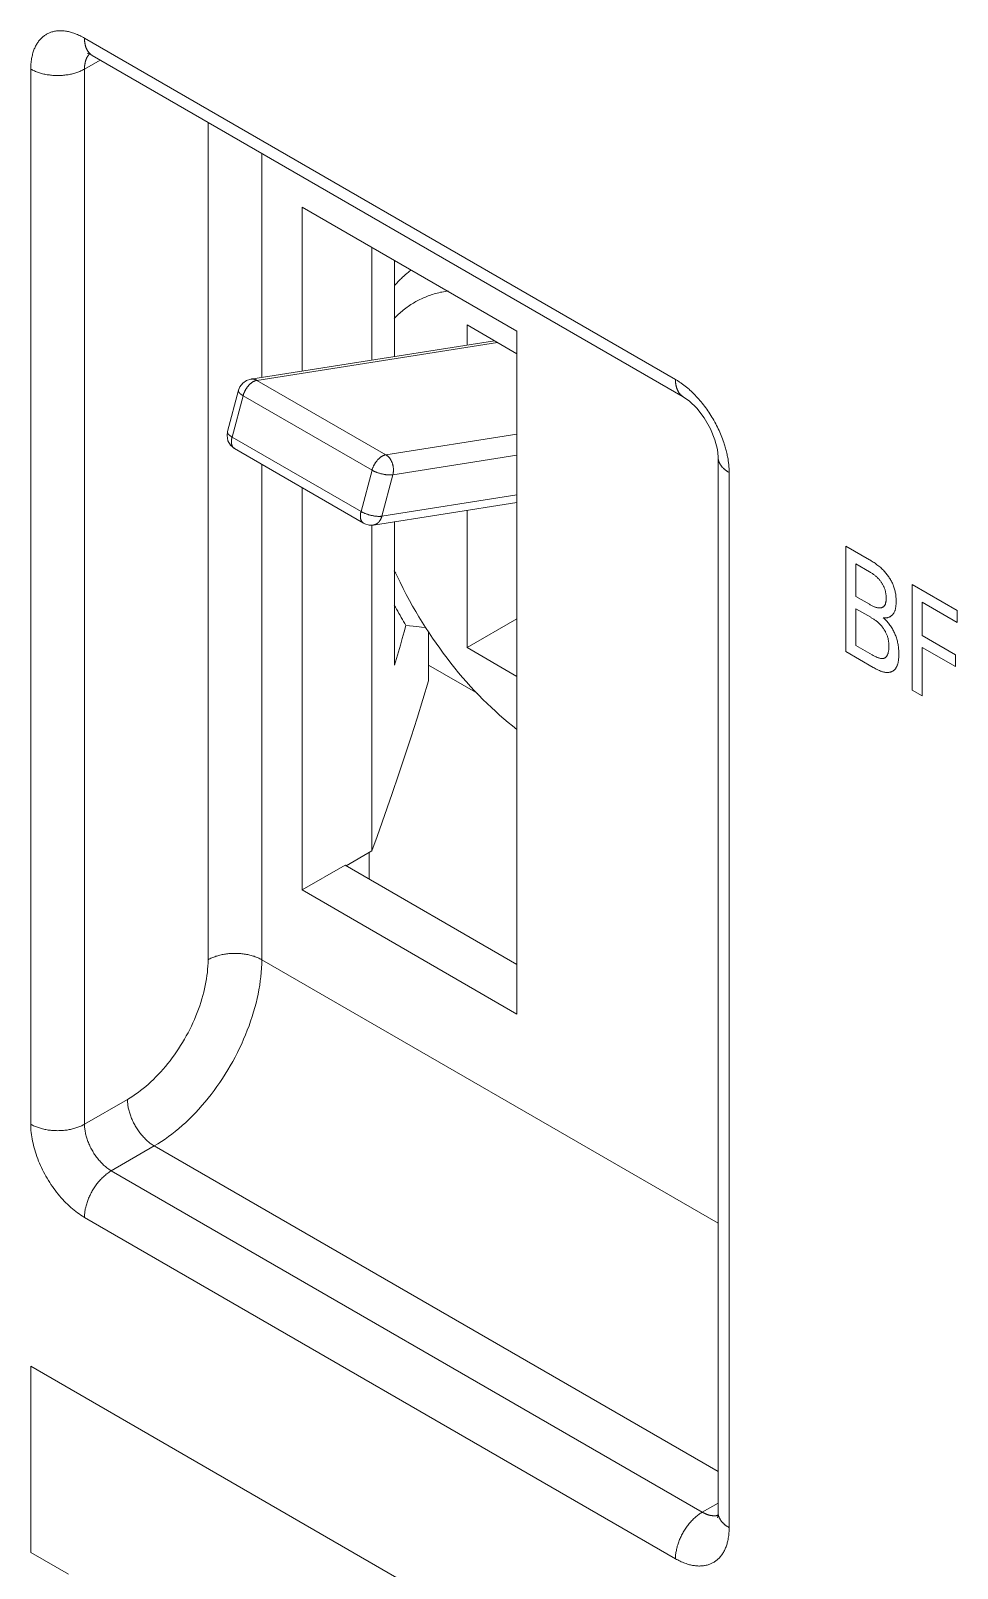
# Model space of a CAD drawing. Header units: inches. Extents: x 67578 to 72421, y -34894 to -31675.
# Drawn here: x 70283.19 to 70302.6, y -33323.58 to -33291.4 of the extents above; entities that cross this region are included whole.
import ezdxf

# ---------------------------------------------------------------- set-up
doc = ezdxf.new("R2010")
doc.units = ezdxf.units.IN
doc.header["$MEASUREMENT"] = 0

# ---------------------------------------------------------------- blocks, each defined once
blk = doc.blocks.new('ET200S')
at = {"lineweight": 0}
for p, q in [((47.827, 35.258), (55.605, 30.767)), ((47.861, 35.058), (47.879, 35.053)), ((47.864, 35.058), (47.861, 35.058)), ((47.879, 35.053), (47.93, 35.029)), ((47.93, 35.029), (55.709, 30.538)), ((47.12, 20.969), (47.12, 34.85)), ((47.827, 34.85), (48.034, 34.969)), ((49.453, 34.15), (49.453, 23.133)), ((50.16, 33.742), (50.16, 30.794)), ((50.691, 33.033), (50.691, 30.877)), ((53.519, 31.4), (50.691, 33.033)), ((51.61, 32.502), (51.61, 31.022)), ((51.909, 31.069), (51.909, 32.33)), ((52.862, 31.218), (52.862, 31.486)), ((52.862, 31.486), (53.519, 31.106)), ((53.519, 22.418), (53.519, 31.4)), ((50.017, 30.771), (53.225, 31.275)), ((50.096, 30.755), (53.264, 31.253)), ((49.96, 30.754), (49.911, 30.72)), ((50.017, 30.771), (49.96, 30.754)), ((51.793, 29.775), (50.096, 30.755)), ((49.709, 30.081), (49.854, 30.625)), ((49.77, 30.009), (49.915, 30.553)), ((49.873, 30.671), (49.854, 30.625)), ((49.911, 30.72), (49.873, 30.671)), ((51.612, 29.573), (49.915, 30.553)), ((55.789, 30.481), (55.709, 30.538)), ((55.886, 30.388), (55.789, 30.481)), ((55.982, 30.263), (55.886, 30.388)), ((56.065, 30.119), (55.982, 30.263)), ((49.703, 30.03), (49.709, 30.081)), ((49.715, 29.96), (49.703, 30.03)), ((49.75, 29.901), (49.715, 29.96)), ((51.467, 29.029), (49.77, 30.009)), ((53.519, 30.047), (51.793, 29.775)), ((56.125, 29.973), (56.065, 30.119)), ((56.157, 29.844), (56.125, 29.973)), ((49.803, 29.857), (49.75, 29.901)), ((51.5, 28.877), (49.803, 29.857)), ((53.519, 29.769), (51.886, 29.512)), ((56.166, 29.747), (56.157, 29.844)), ((56.166, 29.747), (56.166, 15.866)), ((50.16, 29.65), (50.16, 23.133)), ((51.612, 29.573), (51.467, 29.029)), ((56.312, 29.542), (56.312, 15.662)), ((50.691, 29.344), (50.691, 24.051)), ((51.886, 29.512), (51.741, 28.968)), ((51.631, 28.852), (53.519, 29.149)), ((51.741, 28.968), (53.519, 29.248)), ((52.862, 27.24), (52.862, 29.046)), ((51.517, 28.868), (51.499, 28.877)), ((51.573, 28.852), (51.517, 28.868)), ((51.631, 28.852), (51.573, 28.852)), ((51.61, 28.852), (51.61, 24.567)), ((51.909, 27.009), (51.909, 28.896)), ((57.847, 27.187), (57.847, 28.575)), ((57.847, 28.575), (58.158, 28.395)), ((57.978, 28.342), (57.978, 27.913)), ((58.158, 28.238), (57.978, 28.342)), ((51.905, 28.244), (51.926, 28.217)), ((57.978, 27.913), (58.158, 27.809)), ((58.722, 26.681), (58.722, 28.069)), ((58.722, 28.069), (59.315, 27.727)), ((57.978, 27.751), (57.978, 27.268)), ((58.175, 27.638), (57.978, 27.751)), ((58.854, 27.836), (58.854, 27.398)), ((59.315, 27.57), (58.854, 27.836)), ((59.315, 27.727), (59.315, 27.57)), ((52.862, 27.24), (53.519, 27.619)), ((52.357, 26.801), (52.357, 27.447)), ((58.854, 27.398), (59.291, 27.146)), ((52.862, 27.24), (53.519, 26.86)), ((58.207, 26.979), (57.847, 27.187)), ((57.978, 27.268), (58.196, 27.143)), ((58.854, 27.241), (58.854, 26.605)), ((59.291, 26.989), (58.854, 27.241)), ((59.291, 27.146), (59.291, 26.989)), ((52.357, 27.008), (53.006, 26.634)), ((58.854, 26.605), (58.722, 26.681)), ((51.27, 24.37), (51.61, 24.567)), ((51.575, 24.194), (51.575, 24.546)), ((50.691, 24.051), (51.256, 24.378)), ((51.256, 24.378), (53.519, 23.072)), ((50.691, 24.051), (53.519, 22.418)), ((56.166, 19.666), (50.16, 23.133)), ((48.393, 21.296), (47.827, 20.969)), ((48.746, 20.683), (48.18, 20.357)), ((56.166, 16.4), (48.746, 20.683)), ((55.959, 15.866), (48.18, 20.357)), ((55.605, 15.254), (47.827, 19.744)), ((47.12, 15.335), (47.12, 17.785)), ((47.12, 17.785), (56.312, 12.478)), ((55.959, 15.866), (56.166, 15.986)), ((56.161, 15.809), (56.157, 15.793)), ((56.166, 15.866), (56.161, 15.809)), ((47.12, 15.335), (47.615, 15.049))]:
    blk.add_line(p, q, dxfattribs=at)
for points in [[(47.12, 34.85), (47.12, 34.867), (47.12, 34.884), (47.121, 34.901), (47.122, 34.919), (47.124, 34.936), (47.126, 34.953), (47.128, 34.97), (47.131, 34.987), (47.134, 35.004), (47.138, 35.021), (47.141, 35.035), (47.144, 35.048), (47.148, 35.062), (47.152, 35.075), (47.156, 35.088), (47.161, 35.101), (47.166, 35.114), (47.172, 35.127), (47.177, 35.139), (47.184, 35.152), (47.19, 35.164), (47.196, 35.175), (47.203, 35.185), (47.209, 35.196), (47.216, 35.206), (47.224, 35.216), (47.231, 35.225), (47.239, 35.235), (47.248, 35.244), (47.256, 35.253), (47.265, 35.262), (47.274, 35.27), (47.283, 35.277), (47.291, 35.283), (47.3, 35.29), (47.309, 35.296), (47.318, 35.302), (47.327, 35.307), (47.337, 35.313), (47.346, 35.318), (47.356, 35.322), (47.366, 35.327), (47.376, 35.331), (47.386, 35.334), (47.398, 35.338), (47.41, 35.341), (47.422, 35.344), (47.434, 35.347), (47.446, 35.349), (47.458, 35.351), (47.471, 35.352), (47.483, 35.353), (47.495, 35.354), (47.508, 35.354), (47.52, 35.354), (47.534, 35.354), (47.548, 35.353), (47.561, 35.351), (47.575, 35.35), (47.589, 35.348), (47.602, 35.345), (47.616, 35.342), (47.629, 35.339), (47.643, 35.336), (47.656, 35.332), (47.669, 35.328), (47.686, 35.323), (47.702, 35.317), (47.718, 35.311), (47.734, 35.304), (47.75, 35.297), (47.766, 35.29), (47.781, 35.282), (47.797, 35.275), (47.812, 35.266), (47.827, 35.258)], [(47.827, 35.258), (47.827, 35.252), (47.827, 35.247), (47.827, 35.241), (47.827, 35.235), (47.828, 35.23), (47.828, 35.224), (47.829, 35.219), (47.829, 35.213), (47.83, 35.207), (47.83, 35.202), (47.831, 35.196), (47.832, 35.191), (47.833, 35.185), (47.834, 35.18), (47.835, 35.174), (47.837, 35.169), (47.838, 35.163), (47.839, 35.158), (47.841, 35.152), (47.842, 35.147), (47.844, 35.142), (47.846, 35.138), (47.847, 35.133), (47.849, 35.129), (47.85, 35.125), (47.852, 35.121), (47.854, 35.117), (47.856, 35.113), (47.857, 35.11), (47.859, 35.106), (47.861, 35.102), (47.863, 35.098), (47.866, 35.094), (47.868, 35.091), (47.87, 35.087), (47.873, 35.083), (47.875, 35.08), (47.878, 35.076), (47.88, 35.073), (47.883, 35.07), (47.886, 35.066), (47.889, 35.063), (47.891, 35.06), (47.894, 35.057)], [(47.836, 34.936), (47.837, 34.939), (47.838, 34.943), (47.839, 34.947), (47.84, 34.95), (47.841, 34.954), (47.842, 34.958), (47.843, 34.961), (47.844, 34.965), (47.845, 34.968), (47.846, 34.972), (47.848, 34.976), (47.849, 34.979), (47.851, 34.983), (47.852, 34.986), (47.854, 34.99), (47.855, 34.993), (47.857, 34.997), (47.858, 35), (47.86, 35.003), (47.862, 35.007), (47.864, 35.009), (47.865, 35.012), (47.867, 35.015), (47.869, 35.018), (47.87, 35.02), (47.872, 35.023), (47.874, 35.026), (47.876, 35.028), (47.878, 35.031), (47.88, 35.033), (47.882, 35.036), (47.884, 35.038), (47.886, 35.041), (47.888, 35.043), (47.89, 35.046), (47.892, 35.048)], [(47.894, 35.057), (47.896, 35.056), (47.897, 35.054), (47.898, 35.053), (47.9, 35.052), (47.901, 35.051), (47.902, 35.049), (47.904, 35.048), (47.905, 35.047), (47.907, 35.046), (47.908, 35.045), (47.909, 35.044), (47.911, 35.042), (47.912, 35.041), (47.914, 35.04), (47.915, 35.039), (47.917, 35.038), (47.918, 35.037), (47.92, 35.036), (47.921, 35.035), (47.923, 35.034), (47.924, 35.033), (47.926, 35.032), (47.927, 35.031), (47.929, 35.03), (47.931, 35.029)], [(47.12, 34.85), (47.132, 34.843), (47.144, 34.836), (47.156, 34.83), (47.169, 34.825), (47.181, 34.819), (47.194, 34.814), (47.207, 34.809), (47.22, 34.805), (47.233, 34.8), (47.246, 34.796), (47.261, 34.792), (47.276, 34.789), (47.29, 34.785), (47.305, 34.782), (47.32, 34.779), (47.335, 34.776), (47.35, 34.774), (47.365, 34.772), (47.38, 34.77), (47.395, 34.769), (47.411, 34.767), (47.426, 34.766), (47.442, 34.766), (47.458, 34.765), (47.473, 34.765), (47.489, 34.765), (47.505, 34.766), (47.52, 34.766), (47.536, 34.767), (47.552, 34.769), (47.567, 34.77), (47.582, 34.772), (47.597, 34.774), (47.612, 34.776), (47.627, 34.779), (47.642, 34.782), (47.656, 34.785), (47.671, 34.789), (47.686, 34.792), (47.7, 34.796), (47.714, 34.8), (47.727, 34.805), (47.74, 34.809), (47.753, 34.814), (47.765, 34.819), (47.778, 34.825), (47.79, 34.83), (47.803, 34.836), (47.815, 34.843), (47.827, 34.85)], [(47.827, 20.969), (47.827, 34.853), (47.827, 34.857), (47.827, 34.861), (47.827, 34.865), (47.827, 34.868), (47.827, 34.872), (47.828, 34.876), (47.828, 34.88), (47.828, 34.883), (47.828, 34.887), (47.829, 34.891), (47.829, 34.895), (47.83, 34.898), (47.83, 34.902), (47.831, 34.906), (47.831, 34.91), (47.832, 34.913), (47.832, 34.917), (47.833, 34.921), (47.834, 34.924), (47.834, 34.928), (47.835, 34.932), (47.836, 34.936)], [(52.127, 32.207), (52.117, 32.199), (52.106, 32.191), (52.096, 32.183), (52.086, 32.175), (52.076, 32.166), (52.066, 32.158), (52.056, 32.15), (52.046, 32.141), (52.036, 32.132), (52.026, 32.123), (52.017, 32.115), (52.007, 32.106), (51.998, 32.097), (51.988, 32.087), (51.979, 32.078), (51.97, 32.069), (51.96, 32.059), (51.951, 32.05), (51.942, 32.04), (51.934, 32.031), (51.925, 32.021), (51.916, 32.011), (51.908, 32.001)], [(52.615, 31.932), (52.594, 31.928), (52.573, 31.925), (52.552, 31.921), (52.532, 31.917), (52.511, 31.913), (52.49, 31.908), (52.469, 31.903), (52.449, 31.897), (52.429, 31.891), (52.408, 31.885), (52.389, 31.879), (52.371, 31.872), (52.352, 31.866), (52.333, 31.859), (52.315, 31.851), (52.297, 31.844), (52.279, 31.836), (52.261, 31.827), (52.243, 31.819), (52.225, 31.81), (52.207, 31.801), (52.19, 31.791), (52.173, 31.782), (52.156, 31.772), (52.139, 31.761), (52.122, 31.751), (52.106, 31.74), (52.089, 31.728), (52.072, 31.716), (52.055, 31.704), (52.039, 31.692), (52.023, 31.679), (52.007, 31.666), (51.992, 31.653), (51.976, 31.64), (51.961, 31.626), (51.946, 31.612), (51.932, 31.598), (51.917, 31.583), (51.903, 31.568)], [(50.096, 30.755), (50.092, 30.755), (50.088, 30.754), (50.084, 30.753), (50.08, 30.752), (50.076, 30.75), (50.072, 30.749), (50.068, 30.747), (50.065, 30.746), (50.061, 30.744), (50.057, 30.742), (50.053, 30.74), (50.049, 30.738), (50.045, 30.735), (50.041, 30.733), (50.036, 30.73), (50.032, 30.727), (50.028, 30.725), (50.024, 30.722), (50.021, 30.719), (50.017, 30.715), (50.013, 30.712), (50.009, 30.709), (50.005, 30.705), (50.001, 30.701), (49.996, 30.696), (49.992, 30.692), (49.988, 30.688), (49.984, 30.683), (49.98, 30.678), (49.976, 30.674), (49.973, 30.669), (49.969, 30.664), (49.965, 30.659), (49.962, 30.654), (49.958, 30.649), (49.955, 30.643), (49.951, 30.638), (49.948, 30.633), (49.945, 30.627), (49.942, 30.622), (49.939, 30.616), (49.936, 30.61), (49.934, 30.605), (49.931, 30.599), (49.929, 30.594), (49.926, 30.588), (49.924, 30.582), (49.922, 30.576), (49.92, 30.571), (49.918, 30.565), (49.916, 30.559), (49.915, 30.553)], [(50.017, 30.771), (50.019, 30.772), (50.021, 30.772), (50.022, 30.772), (50.024, 30.772), (50.026, 30.772), (50.028, 30.773), (50.03, 30.773), (50.032, 30.773), (50.034, 30.773), (50.036, 30.773), (50.038, 30.773), (50.04, 30.773), (50.042, 30.772), (50.044, 30.772), (50.046, 30.772), (50.048, 30.772), (50.05, 30.772), (50.052, 30.771), (50.054, 30.771), (50.056, 30.771), (50.058, 30.77), (50.06, 30.77), (50.062, 30.769), (50.064, 30.769), (50.066, 30.768), (50.068, 30.768), (50.07, 30.767), (50.072, 30.766), (50.074, 30.766), (50.076, 30.765), (50.078, 30.764), (50.08, 30.763), (50.081, 30.763), (50.083, 30.762), (50.085, 30.761), (50.087, 30.76), (50.089, 30.759), (50.091, 30.758), (50.092, 30.757), (50.094, 30.756), (50.096, 30.755)], [(55.605, 30.767), (55.605, 30.761), (55.605, 30.755), (55.606, 30.749), (55.606, 30.742), (55.606, 30.736), (55.607, 30.73), (55.607, 30.724), (55.608, 30.718), (55.609, 30.712), (55.61, 30.705), (55.61, 30.699), (55.612, 30.693), (55.613, 30.687), (55.614, 30.681), (55.615, 30.675), (55.617, 30.669), (55.619, 30.663), (55.621, 30.657), (55.622, 30.651), (55.624, 30.647), (55.626, 30.642), (55.627, 30.638), (55.629, 30.633), (55.631, 30.629), (55.633, 30.625), (55.635, 30.62), (55.637, 30.616), (55.639, 30.612), (55.642, 30.608), (55.644, 30.604), (55.646, 30.599), (55.649, 30.595), (55.652, 30.592), (55.654, 30.588), (55.657, 30.584), (55.66, 30.58), (55.663, 30.577), (55.666, 30.573), (55.669, 30.57), (55.673, 30.566), (55.676, 30.563), (55.679, 30.56), (55.683, 30.557), (55.686, 30.554), (55.69, 30.551), (55.693, 30.548), (55.697, 30.546), (55.701, 30.543), (55.705, 30.541), (55.709, 30.539)], [(55.605, 30.767), (55.614, 30.762), (55.624, 30.756), (55.633, 30.751), (55.642, 30.745), (55.651, 30.739), (55.66, 30.733), (55.669, 30.727), (55.678, 30.721), (55.686, 30.715), (55.695, 30.709), (55.704, 30.702), (55.712, 30.696), (55.721, 30.689), (55.729, 30.683), (55.738, 30.676), (55.746, 30.669), (55.754, 30.662), (55.763, 30.656), (55.774, 30.646), (55.785, 30.637), (55.796, 30.627)], [(49.915, 30.553), (49.912, 30.555), (49.909, 30.556), (49.907, 30.558), (49.904, 30.559), (49.902, 30.561), (49.899, 30.563), (49.897, 30.564), (49.894, 30.566), (49.892, 30.568), (49.889, 30.57), (49.887, 30.572), (49.884, 30.573), (49.882, 30.575), (49.88, 30.577), (49.877, 30.579), (49.876, 30.58), (49.875, 30.582), (49.874, 30.583), (49.872, 30.584), (49.871, 30.585), (49.87, 30.586), (49.869, 30.587), (49.868, 30.589), (49.867, 30.59), (49.866, 30.591), (49.865, 30.592), (49.864, 30.594), (49.863, 30.595), (49.862, 30.596), (49.861, 30.598), (49.86, 30.599), (49.859, 30.601), (49.858, 30.602), (49.858, 30.604), (49.857, 30.605), (49.856, 30.606), (49.856, 30.607), (49.856, 30.608), (49.855, 30.61), (49.855, 30.611), (49.855, 30.612), (49.855, 30.613), (49.854, 30.614), (49.854, 30.615), (49.854, 30.616), (49.854, 30.618), (49.854, 30.619), (49.854, 30.62), (49.854, 30.621), (49.854, 30.622), (49.854, 30.623), (49.854, 30.624), (49.854, 30.625)], [(55.796, 30.627), (55.813, 30.611), (55.83, 30.595), (55.847, 30.578), (55.864, 30.561), (55.88, 30.544), (55.896, 30.527), (55.912, 30.509), (55.928, 30.491), (55.944, 30.472), (55.959, 30.453), (55.974, 30.434), (55.989, 30.415), (56.004, 30.395), (56.018, 30.375), (56.032, 30.355), (56.046, 30.335), (56.059, 30.314), (56.073, 30.293), (56.086, 30.272), (56.099, 30.251), (56.111, 30.229), (56.123, 30.207), (56.135, 30.185), (56.147, 30.163), (56.158, 30.141), (56.168, 30.119), (56.179, 30.097), (56.189, 30.075), (56.199, 30.052), (56.208, 30.03), (56.217, 30.007), (56.226, 29.984), (56.234, 29.961), (56.242, 29.938)], [(49.709, 30.081), (49.709, 30.08), (49.709, 30.079), (49.709, 30.078), (49.709, 30.077), (49.709, 30.076), (49.709, 30.075), (49.709, 30.074), (49.709, 30.072), (49.709, 30.071), (49.709, 30.07), (49.709, 30.069), (49.71, 30.068), (49.71, 30.067), (49.71, 30.066), (49.711, 30.065), (49.711, 30.064), (49.711, 30.063), (49.712, 30.061), (49.712, 30.06), (49.713, 30.059), (49.714, 30.057), (49.714, 30.056), (49.715, 30.054), (49.716, 30.053), (49.717, 30.052), (49.718, 30.05), (49.719, 30.049), (49.72, 30.048), (49.721, 30.046), (49.722, 30.045), (49.723, 30.044), (49.724, 30.043), (49.726, 30.041), (49.727, 30.04), (49.728, 30.039), (49.729, 30.038), (49.73, 30.037), (49.732, 30.036), (49.733, 30.035), (49.735, 30.033), (49.738, 30.031), (49.74, 30.029), (49.743, 30.027), (49.746, 30.025), (49.748, 30.023), (49.751, 30.021), (49.753, 30.019), (49.756, 30.017), (49.759, 30.016), (49.761, 30.014), (49.764, 30.012), (49.767, 30.01), (49.77, 30.009)], [(49.77, 30.009), (49.769, 30.005), (49.768, 30.002), (49.767, 29.998), (49.766, 29.994), (49.765, 29.991), (49.765, 29.987), (49.764, 29.983), (49.764, 29.98), (49.763, 29.976), (49.763, 29.972), (49.762, 29.969), (49.762, 29.965), (49.762, 29.961), (49.761, 29.958), (49.761, 29.954), (49.761, 29.951), (49.761, 29.948), (49.761, 29.945), (49.761, 29.942), (49.761, 29.939), (49.761, 29.936), (49.762, 29.933), (49.762, 29.93), (49.762, 29.927), (49.763, 29.924), (49.763, 29.921), (49.764, 29.918), (49.764, 29.915), (49.765, 29.912), (49.766, 29.909), (49.767, 29.906), (49.767, 29.904), (49.768, 29.902), (49.769, 29.899), (49.77, 29.897), (49.77, 29.895), (49.771, 29.893), (49.772, 29.891), (49.773, 29.889), (49.774, 29.887), (49.776, 29.884), (49.777, 29.882), (49.778, 29.88), (49.779, 29.878), (49.781, 29.877), (49.782, 29.875), (49.783, 29.873), (49.785, 29.871)], [(56.242, 29.938), (56.247, 29.922), (56.252, 29.907), (56.257, 29.892), (56.261, 29.876), (56.266, 29.861), (56.27, 29.845), (56.274, 29.83), (56.278, 29.814), (56.282, 29.798), (56.285, 29.782), (56.288, 29.767), (56.292, 29.751), (56.294, 29.735), (56.297, 29.721), (56.299, 29.708), (56.301, 29.694), (56.303, 29.68), (56.305, 29.666), (56.306, 29.653), (56.308, 29.639), (56.309, 29.625), (56.31, 29.611), (56.311, 29.598), (56.311, 29.584), (56.312, 29.57), (56.312, 29.556), (56.312, 29.542)], [(49.785, 29.871), (49.785, 29.871), (49.786, 29.87), (49.786, 29.87), (49.787, 29.869), (49.787, 29.868), (49.788, 29.868), (49.789, 29.867), (49.789, 29.867), (49.79, 29.866), (49.79, 29.866), (49.791, 29.865), (49.792, 29.865), (49.792, 29.864), (49.793, 29.864), (49.793, 29.863), (49.794, 29.862), (49.795, 29.862), (49.795, 29.862), (49.796, 29.861), (49.797, 29.861), (49.797, 29.86), (49.798, 29.86), (49.799, 29.859), (49.799, 29.859), (49.8, 29.858), (49.801, 29.858), (49.801, 29.857), (49.802, 29.857), (49.803, 29.857)], [(51.612, 29.573), (51.613, 29.579), (51.615, 29.585), (51.617, 29.591), (51.619, 29.597), (51.621, 29.602), (51.623, 29.608), (51.626, 29.614), (51.628, 29.619), (51.631, 29.625), (51.633, 29.63), (51.636, 29.636), (51.639, 29.641), (51.642, 29.647), (51.645, 29.652), (51.648, 29.658), (51.652, 29.663), (51.655, 29.668), (51.658, 29.674), (51.662, 29.679), (51.666, 29.684), (51.669, 29.689), (51.673, 29.693), (51.677, 29.698), (51.681, 29.703), (51.685, 29.707), (51.689, 29.712), (51.693, 29.716), (51.697, 29.72), (51.701, 29.724), (51.706, 29.729), (51.709, 29.732), (51.713, 29.735), (51.717, 29.738), (51.721, 29.741), (51.725, 29.744), (51.729, 29.747), (51.733, 29.75), (51.737, 29.753), (51.741, 29.755), (51.745, 29.758), (51.75, 29.76), (51.753, 29.762), (51.757, 29.764), (51.76, 29.765), (51.764, 29.767), (51.767, 29.768), (51.771, 29.77), (51.774, 29.771), (51.778, 29.772), (51.782, 29.773), (51.786, 29.774), (51.789, 29.775), (51.793, 29.775)], [(51.793, 29.775), (51.797, 29.773), (51.801, 29.771), (51.804, 29.768), (51.808, 29.766), (51.811, 29.763), (51.815, 29.76), (51.818, 29.758), (51.821, 29.755), (51.825, 29.752), (51.828, 29.748), (51.831, 29.745), (51.834, 29.742), (51.837, 29.738), (51.841, 29.734), (51.844, 29.73), (51.847, 29.726), (51.85, 29.721), (51.853, 29.717), (51.856, 29.712), (51.859, 29.708), (51.861, 29.703), (51.864, 29.699), (51.866, 29.694), (51.869, 29.689), (51.871, 29.684), (51.874, 29.678), (51.876, 29.673), (51.878, 29.668), (51.88, 29.662), (51.881, 29.657), (51.883, 29.652), (51.885, 29.646), (51.886, 29.641), (51.887, 29.635), (51.889, 29.63), (51.89, 29.624), (51.891, 29.618), (51.892, 29.613), (51.892, 29.607), (51.893, 29.601), (51.893, 29.596), (51.894, 29.59), (51.894, 29.584), (51.894, 29.579), (51.894, 29.573), (51.894, 29.567), (51.894, 29.562), (51.893, 29.556), (51.893, 29.551), (51.892, 29.545), (51.892, 29.54), (51.891, 29.534), (51.89, 29.529), (51.889, 29.523), (51.887, 29.518), (51.886, 29.512)], [(56.312, 29.542), (56.307, 29.546), (56.302, 29.549), (56.296, 29.552), (56.291, 29.555), (56.286, 29.559), (56.281, 29.562), (56.276, 29.566), (56.271, 29.57), (56.266, 29.573), (56.261, 29.577), (56.256, 29.581), (56.251, 29.585), (56.247, 29.589), (56.242, 29.593), (56.238, 29.597), (56.233, 29.602), (56.229, 29.606), (56.224, 29.611), (56.22, 29.615), (56.217, 29.619), (56.214, 29.623), (56.211, 29.626), (56.208, 29.63), (56.205, 29.634), (56.203, 29.638), (56.2, 29.642), (56.197, 29.646), (56.195, 29.65), (56.192, 29.654), (56.19, 29.658), (56.188, 29.662), (56.185, 29.666), (56.183, 29.67), (56.181, 29.675), (56.18, 29.679), (56.178, 29.683), (56.176, 29.688), (56.175, 29.692), (56.173, 29.697), (56.172, 29.701), (56.171, 29.706), (56.17, 29.71), (56.169, 29.715), (56.168, 29.719), (56.168, 29.724), (56.167, 29.728), (56.167, 29.733), (56.166, 29.737), (56.166, 29.742), (56.166, 29.747)], [(51.886, 29.512), (51.881, 29.512), (51.875, 29.511), (51.87, 29.511), (51.865, 29.51), (51.859, 29.51), (51.854, 29.51), (51.849, 29.51), (51.843, 29.51), (51.838, 29.51), (51.831, 29.51), (51.823, 29.511), (51.816, 29.511), (51.809, 29.512), (51.802, 29.513), (51.795, 29.514), (51.788, 29.515), (51.78, 29.516), (51.772, 29.517), (51.763, 29.519), (51.754, 29.521), (51.745, 29.523), (51.737, 29.525), (51.728, 29.527), (51.719, 29.53), (51.711, 29.532), (51.702, 29.535), (51.694, 29.537), (51.686, 29.54), (51.677, 29.543), (51.669, 29.546), (51.661, 29.549), (51.655, 29.552), (51.648, 29.555), (51.642, 29.558), (51.636, 29.56), (51.63, 29.563), (51.624, 29.567), (51.618, 29.57), (51.612, 29.573)], [(51.499, 28.877), (51.498, 28.878), (51.496, 28.879), (51.494, 28.88), (51.492, 28.882), (51.491, 28.883), (51.489, 28.884), (51.487, 28.886), (51.486, 28.887), (51.484, 28.889), (51.483, 28.89), (51.481, 28.892), (51.48, 28.894), (51.478, 28.896), (51.477, 28.898), (51.476, 28.9), (51.474, 28.902), (51.473, 28.904), (51.472, 28.906), (51.471, 28.908), (51.47, 28.91), (51.469, 28.913), (51.468, 28.915), (51.467, 28.917), (51.466, 28.919), (51.465, 28.921), (51.464, 28.924), (51.464, 28.926), (51.463, 28.929), (51.462, 28.932), (51.461, 28.935), (51.461, 28.939), (51.46, 28.942), (51.46, 28.945), (51.459, 28.948), (51.459, 28.951), (51.459, 28.955), (51.458, 28.958), (51.458, 28.961), (51.458, 28.964), (51.458, 28.967), (51.458, 28.971), (51.458, 28.974), (51.458, 28.978), (51.459, 28.982), (51.459, 28.986), (51.459, 28.99), (51.46, 28.994), (51.46, 28.998), (51.461, 29.002), (51.462, 29.006), (51.462, 29.01), (51.463, 29.014), (51.464, 29.017), (51.465, 29.021), (51.466, 29.025), (51.467, 29.029)], [(51.467, 29.029), (51.473, 29.026), (51.479, 29.022), (51.485, 29.019), (51.492, 29.016), (51.498, 29.013), (51.504, 29.01), (51.511, 29.007), (51.517, 29.005), (51.525, 29.002), (51.534, 28.998), (51.542, 28.995), (51.55, 28.993), (51.559, 28.99), (51.567, 28.987), (51.576, 28.985), (51.584, 28.983), (51.593, 28.98), (51.602, 28.978), (51.611, 28.976), (51.619, 28.975), (51.628, 28.973), (51.637, 28.971), (51.644, 28.97), (51.651, 28.969), (51.658, 28.968), (51.665, 28.968), (51.672, 28.967), (51.68, 28.967), (51.687, 28.966), (51.694, 28.966), (51.7, 28.966), (51.706, 28.966), (51.712, 28.966), (51.718, 28.966), (51.723, 28.966), (51.729, 28.967), (51.735, 28.967), (51.741, 28.968)], [(51.741, 28.968), (51.74, 28.965), (51.739, 28.961), (51.738, 28.957), (51.737, 28.954), (51.735, 28.95), (51.734, 28.947), (51.733, 28.943), (51.731, 28.94), (51.73, 28.936), (51.728, 28.933), (51.726, 28.929), (51.725, 28.926), (51.723, 28.923), (51.721, 28.92), (51.719, 28.916), (51.717, 28.914), (51.716, 28.911), (51.714, 28.908), (51.712, 28.905), (51.71, 28.903), (51.708, 28.9), (51.706, 28.898), (51.704, 28.895), (51.702, 28.893), (51.7, 28.89), (51.698, 28.888), (51.695, 28.886), (51.693, 28.884), (51.691, 28.881), (51.688, 28.879), (51.686, 28.877), (51.683, 28.876), (51.681, 28.874), (51.679, 28.872), (51.677, 28.871), (51.674, 28.869), (51.672, 28.868), (51.669, 28.866), (51.667, 28.865), (51.664, 28.863), (51.662, 28.862), (51.659, 28.861), (51.657, 28.86), (51.654, 28.859), (51.652, 28.858), (51.649, 28.857), (51.646, 28.856), (51.644, 28.855), (51.641, 28.855), (51.638, 28.854), (51.636, 28.853), (51.633, 28.853), (51.631, 28.852)], [(58.341, 27.633), (58.348, 27.632), (58.355, 27.631), (58.362, 27.631), (58.369, 27.63), (58.376, 27.63), (58.382, 27.631), (58.389, 27.632), (58.395, 27.633), (58.401, 27.634), (58.407, 27.636), (58.413, 27.638), (58.419, 27.64), (58.424, 27.643), (58.43, 27.645), (58.435, 27.649), (58.441, 27.652), (58.446, 27.657), (58.451, 27.661), (58.456, 27.666), (58.461, 27.671), (58.466, 27.676), (58.47, 27.682), (58.474, 27.688), (58.478, 27.694), (58.482, 27.7), (58.485, 27.707), (58.489, 27.714), (58.492, 27.721), (58.495, 27.729), (58.497, 27.737), (58.5, 27.746), (58.502, 27.754), (58.503, 27.763), (58.505, 27.772), (58.506, 27.782), (58.508, 27.795), (58.509, 27.809), (58.51, 27.823), (58.51, 27.837), (58.511, 27.851), (58.51, 27.864), (58.51, 27.876), (58.509, 27.889), (58.508, 27.902), (58.507, 27.915), (58.506, 27.928), (58.504, 27.942), (58.502, 27.955), (58.499, 27.968), (58.497, 27.982), (58.493, 27.995), (58.49, 28.009), (58.486, 28.022), (58.481, 28.036), (58.477, 28.049), (58.471, 28.063), (58.466, 28.075), (58.461, 28.087), (58.455, 28.1), (58.448, 28.112), (58.442, 28.124), (58.435, 28.135), (58.428, 28.147), (58.42, 28.159), (58.413, 28.17), (58.405, 28.181), (58.397, 28.192), (58.388, 28.203), (58.38, 28.214), (58.371, 28.224), (58.363, 28.234), (58.354, 28.244), (58.342, 28.257), (58.331, 28.268), (58.319, 28.28), (58.307, 28.291), (58.295, 28.301), (58.282, 28.311), (58.27, 28.321), (58.258, 28.33), (58.245, 28.339), (58.233, 28.348), (58.221, 28.357), (58.208, 28.365), (58.196, 28.373), (58.183, 28.38), (58.171, 28.388), (58.158, 28.395)], [(51.904, 28.26), (51.942, 28.179), (51.981, 28.098), (52.021, 28.018), (52.063, 27.938), (52.105, 27.859), (52.146, 27.786), (52.187, 27.714), (52.229, 27.643), (52.272, 27.572), (52.317, 27.502), (52.362, 27.433), (52.408, 27.364), (52.454, 27.297), (52.502, 27.23), (52.55, 27.164), (52.599, 27.099), (52.649, 27.034), (52.701, 26.97), (52.752, 26.907), (52.804, 26.847), (52.855, 26.787), (52.908, 26.729), (52.962, 26.671), (53.016, 26.614), (53.072, 26.558), (53.128, 26.502), (53.182, 26.451), (53.236, 26.401), (53.291, 26.352), (53.347, 26.303), (53.403, 26.256), (53.461, 26.209), (53.519, 26.163)], [(58.158, 28.238), (58.166, 28.233), (58.174, 28.228), (58.182, 28.224), (58.189, 28.219), (58.197, 28.213), (58.205, 28.208), (58.213, 28.203), (58.221, 28.197), (58.228, 28.191), (58.236, 28.185), (58.244, 28.178), (58.251, 28.172), (58.259, 28.165), (58.266, 28.158), (58.274, 28.15), (58.281, 28.142), (58.286, 28.136), (58.292, 28.129), (58.297, 28.123), (58.303, 28.116), (58.308, 28.109), (58.313, 28.102), (58.318, 28.095), (58.323, 28.087), (58.327, 28.08), (58.332, 28.072), (58.336, 28.065), (58.34, 28.057), (58.344, 28.049), (58.348, 28.042), (58.351, 28.034), (58.354, 28.026), (58.358, 28.017), (58.361, 28.008), (58.364, 28), (58.366, 27.991), (58.369, 27.982), (58.371, 27.973), (58.372, 27.965), (58.374, 27.956), (58.375, 27.948), (58.376, 27.939), (58.377, 27.93), (58.378, 27.922), (58.378, 27.914), (58.379, 27.905), (58.379, 27.897), (58.379, 27.889), (58.379, 27.881), (58.379, 27.874), (58.378, 27.866), (58.378, 27.859), (58.377, 27.852), (58.376, 27.845), (58.375, 27.838), (58.373, 27.831), (58.372, 27.826), (58.371, 27.821), (58.369, 27.816), (58.368, 27.812), (58.366, 27.807), (58.364, 27.803), (58.362, 27.799), (58.36, 27.795), (58.357, 27.791), (58.354, 27.788), (58.352, 27.784), (58.349, 27.782), (58.346, 27.779), (58.342, 27.776), (58.339, 27.774), (58.336, 27.772), (58.332, 27.77), (58.328, 27.768), (58.324, 27.766), (58.32, 27.765), (58.316, 27.764), (58.312, 27.763), (58.308, 27.762), (58.304, 27.761), (58.299, 27.761), (58.295, 27.761), (58.29, 27.761), (58.285, 27.761), (58.281, 27.761), (58.275, 27.762), (58.269, 27.762), (58.263, 27.763), (58.257, 27.765), (58.251, 27.766), (58.245, 27.768), (58.239, 27.77), (58.233, 27.772), (58.227, 27.775), (58.221, 27.777), (58.212, 27.781), (58.203, 27.785), (58.194, 27.789), (58.185, 27.794), (58.176, 27.799), (58.167, 27.804), (58.158, 27.809)], [(51.905, 27.797), (51.92, 27.77), (51.935, 27.744), (51.95, 27.717), (51.965, 27.69), (51.98, 27.664), (51.996, 27.637), (52.011, 27.611), (52.027, 27.584), (52.042, 27.558), (52.058, 27.532)], [(51.909, 27.009), (51.935, 27.097), (51.96, 27.184), (51.985, 27.272), (52.01, 27.358), (52.034, 27.445), (52.058, 27.532)], [(52.322, 27.505), (52.262, 27.51), (52.202, 27.517), (52.154, 27.522), (52.106, 27.527), (52.058, 27.532)], [(58.175, 27.638), (58.183, 27.633), (58.191, 27.628), (58.2, 27.623), (58.209, 27.617), (58.217, 27.612), (58.226, 27.606), (58.234, 27.6), (58.242, 27.594), (58.251, 27.587), (58.259, 27.581), (58.268, 27.574), (58.276, 27.566), (58.284, 27.559), (58.292, 27.551), (58.3, 27.543), (58.308, 27.534), (58.314, 27.528), (58.32, 27.521), (58.326, 27.513), (58.331, 27.506), (58.337, 27.498), (58.343, 27.491), (58.348, 27.483), (58.353, 27.475), (58.358, 27.467), (58.363, 27.459), (58.368, 27.451), (58.372, 27.442), (58.376, 27.434), (58.38, 27.426), (58.384, 27.417), (58.388, 27.409), (58.391, 27.399), (58.395, 27.39), (58.398, 27.38), (58.4, 27.371), (58.403, 27.361), (58.405, 27.352), (58.407, 27.342), (58.409, 27.333), (58.41, 27.324), (58.411, 27.314), (58.412, 27.305), (58.413, 27.296), (58.414, 27.287), (58.414, 27.278), (58.414, 27.269), (58.414, 27.26), (58.414, 27.251), (58.414, 27.241), (58.414, 27.232), (58.413, 27.223), (58.413, 27.214), (58.412, 27.205), (58.41, 27.197), (58.409, 27.188), (58.407, 27.18), (58.406, 27.174), (58.404, 27.168), (58.403, 27.162), (58.401, 27.156), (58.399, 27.151), (58.397, 27.145), (58.394, 27.14), (58.392, 27.135), (58.389, 27.131), (58.386, 27.126), (58.383, 27.123), (58.381, 27.119), (58.378, 27.116), (58.375, 27.113), (58.372, 27.11), (58.368, 27.108), (58.365, 27.106), (58.362, 27.104), (58.358, 27.102), (58.354, 27.1), (58.35, 27.099), (58.346, 27.097), (58.341, 27.096), (58.336, 27.096), (58.331, 27.095), (58.326, 27.095), (58.321, 27.096), (58.316, 27.096), (58.31, 27.097), (58.303, 27.098), (58.296, 27.099), (58.289, 27.101), (58.281, 27.103), (58.274, 27.106), (58.266, 27.108), (58.259, 27.111), (58.248, 27.116), (58.238, 27.12), (58.227, 27.126), (58.217, 27.131), (58.206, 27.137), (58.196, 27.143)], [(58.207, 26.979), (58.221, 26.971), (58.235, 26.963), (58.249, 26.956), (58.262, 26.949), (58.276, 26.943), (58.29, 26.937), (58.304, 26.931), (58.312, 26.928), (58.321, 26.925), (58.33, 26.922), (58.338, 26.92), (58.347, 26.918), (58.355, 26.916), (58.363, 26.914), (58.371, 26.913), (58.38, 26.912), (58.388, 26.912), (58.395, 26.912), (58.402, 26.912), (58.409, 26.913), (58.416, 26.913), (58.423, 26.914), (58.429, 26.916), (58.436, 26.918), (58.442, 26.92), (58.448, 26.922), (58.454, 26.925), (58.46, 26.928), (58.466, 26.931), (58.471, 26.934), (58.477, 26.938), (58.482, 26.942), (58.487, 26.946), (58.491, 26.951), (58.496, 26.956), (58.5, 26.961), (58.504, 26.966), (58.508, 26.972), (58.512, 26.978), (58.516, 26.985), (58.519, 26.992), (58.522, 26.999), (58.525, 27.006), (58.528, 27.014), (58.531, 27.022), (58.533, 27.03), (58.535, 27.038), (58.537, 27.047), (58.538, 27.055), (58.54, 27.067), (58.542, 27.08), (58.543, 27.093), (58.544, 27.106), (58.545, 27.119), (58.546, 27.132), (58.546, 27.145), (58.546, 27.159), (58.546, 27.174), (58.545, 27.189), (58.545, 27.204), (58.543, 27.219), (58.542, 27.234), (58.54, 27.25), (58.538, 27.265), (58.536, 27.281), (58.533, 27.295), (58.53, 27.309), (58.527, 27.323), (58.523, 27.337), (58.519, 27.352), (58.515, 27.366), (58.51, 27.38), (58.504, 27.394), (58.499, 27.408), (58.493, 27.421), (58.487, 27.435), (58.481, 27.448), (58.474, 27.461), (58.467, 27.474), (58.46, 27.487), (58.453, 27.499), (58.445, 27.512), (58.436, 27.524), (58.428, 27.536), (58.419, 27.547), (58.41, 27.559), (58.401, 27.57), (58.392, 27.582), (58.382, 27.592), (58.372, 27.603), (58.362, 27.614), (58.351, 27.624), (58.341, 27.633)], [(51.61, 24.567), (51.678, 24.754), (51.745, 24.942), (51.812, 25.13), (51.877, 25.319), (51.962, 25.567), (52.045, 25.815), (52.126, 26.064), (52.205, 26.309), (52.282, 26.555), (52.357, 26.801)], [(49.453, 23.133), (49.453, 23.091), (49.451, 23.049), (49.448, 23.007), (49.444, 22.965), (49.439, 22.924), (49.433, 22.882), (49.425, 22.838), (49.417, 22.793), (49.407, 22.749), (49.397, 22.705), (49.385, 22.661), (49.373, 22.618), (49.359, 22.572), (49.344, 22.527), (49.328, 22.482), (49.311, 22.437), (49.293, 22.393), (49.275, 22.349), (49.255, 22.305), (49.234, 22.26), (49.212, 22.216), (49.19, 22.173), (49.167, 22.13), (49.143, 22.087), (49.118, 22.045), (49.092, 22.004), (49.066, 21.962), (49.038, 21.922), (49.011, 21.882), (48.982, 21.842), (48.953, 21.804), (48.924, 21.767), (48.893, 21.73), (48.862, 21.694), (48.831, 21.658), (48.798, 21.623), (48.767, 21.591), (48.735, 21.559), (48.702, 21.527), (48.669, 21.497), (48.634, 21.467), (48.599, 21.439), (48.566, 21.413), (48.533, 21.387), (48.499, 21.363), (48.464, 21.34), (48.429, 21.317), (48.393, 21.296)], [(50.16, 23.133), (50.16, 23.077), (50.157, 23.021), (50.153, 22.965), (50.148, 22.91), (50.141, 22.854), (50.133, 22.799), (50.123, 22.739), (50.112, 22.68), (50.099, 22.621), (50.085, 22.562), (50.069, 22.504), (50.053, 22.446), (50.034, 22.385), (50.014, 22.325), (49.993, 22.265), (49.97, 22.206), (49.947, 22.147), (49.922, 22.088), (49.896, 22.028), (49.868, 21.969), (49.839, 21.911), (49.809, 21.853), (49.778, 21.796), (49.746, 21.739), (49.713, 21.683), (49.679, 21.627), (49.644, 21.572), (49.607, 21.518), (49.57, 21.465), (49.532, 21.412), (49.494, 21.361), (49.454, 21.312), (49.414, 21.262), (49.373, 21.214), (49.331, 21.167), (49.287, 21.12), (49.245, 21.077), (49.203, 21.034), (49.159, 20.993), (49.114, 20.952), (49.069, 20.912), (49.022, 20.874), (48.978, 20.839), (48.933, 20.806), (48.888, 20.773), (48.841, 20.742), (48.794, 20.712), (48.746, 20.683)], [(49.453, 23.133), (49.465, 23.139), (49.477, 23.146), (49.49, 23.152), (49.502, 23.158), (49.515, 23.163), (49.528, 23.168), (49.541, 23.173), (49.554, 23.178), (49.567, 23.182), (49.58, 23.186), (49.594, 23.19), (49.609, 23.194), (49.624, 23.197), (49.639, 23.2), (49.654, 23.203), (49.668, 23.206), (49.683, 23.208), (49.698, 23.21), (49.714, 23.212), (49.729, 23.214), (49.744, 23.215), (49.76, 23.216), (49.775, 23.217), (49.791, 23.217), (49.807, 23.217), (49.822, 23.217), (49.838, 23.217), (49.854, 23.216), (49.869, 23.215), (49.885, 23.214), (49.9, 23.212), (49.915, 23.21), (49.93, 23.208), (49.945, 23.206), (49.96, 23.203), (49.975, 23.2), (49.99, 23.197), (50.005, 23.194), (50.019, 23.19), (50.034, 23.186), (50.047, 23.182), (50.06, 23.178), (50.073, 23.173), (50.086, 23.168), (50.099, 23.163), (50.111, 23.158), (50.124, 23.152), (50.136, 23.146), (50.148, 23.139), (50.16, 23.133)], [(48.393, 21.296), (48.393, 21.282), (48.393, 21.268), (48.394, 21.254), (48.396, 21.241), (48.397, 21.227), (48.399, 21.213), (48.401, 21.2), (48.404, 21.186), (48.407, 21.173), (48.41, 21.159), (48.414, 21.145), (48.418, 21.13), (48.422, 21.116), (48.427, 21.101), (48.432, 21.087), (48.437, 21.073), (48.442, 21.058), (48.448, 21.044), (48.454, 21.03), (48.46, 21.017), (48.467, 21.002), (48.474, 20.988), (48.481, 20.975), (48.488, 20.961), (48.496, 20.947), (48.504, 20.934), (48.512, 20.92), (48.521, 20.907), (48.529, 20.894), (48.538, 20.881), (48.547, 20.869), (48.556, 20.857), (48.566, 20.845), (48.575, 20.833), (48.585, 20.821), (48.595, 20.81), (48.605, 20.799), (48.615, 20.788), (48.626, 20.777), (48.637, 20.766), (48.647, 20.757), (48.657, 20.748), (48.668, 20.739), (48.678, 20.73), (48.689, 20.721), (48.7, 20.713), (48.711, 20.705), (48.723, 20.698), (48.734, 20.69), (48.746, 20.683)], [(47.12, 20.969), (47.132, 20.962), (47.144, 20.956), (47.156, 20.95), (47.169, 20.944), (47.181, 20.939), (47.194, 20.934), (47.207, 20.929), (47.22, 20.924), (47.233, 20.92), (47.246, 20.916), (47.261, 20.912), (47.276, 20.908), (47.29, 20.904), (47.305, 20.901), (47.32, 20.898), (47.335, 20.896), (47.35, 20.893), (47.365, 20.891), (47.38, 20.89), (47.395, 20.888), (47.411, 20.887), (47.426, 20.886), (47.442, 20.885), (47.458, 20.885), (47.473, 20.884), (47.489, 20.885), (47.505, 20.885), (47.52, 20.886), (47.536, 20.887), (47.552, 20.888), (47.567, 20.89), (47.582, 20.891), (47.597, 20.893), (47.612, 20.896), (47.627, 20.898), (47.642, 20.901), (47.656, 20.904), (47.671, 20.908), (47.686, 20.912), (47.7, 20.916), (47.714, 20.92), (47.727, 20.924), (47.74, 20.929), (47.753, 20.934), (47.765, 20.939), (47.778, 20.944), (47.79, 20.95), (47.803, 20.956), (47.815, 20.962), (47.827, 20.969)], [(47.827, 19.744), (47.803, 19.758), (47.78, 19.773), (47.757, 19.789), (47.735, 19.805), (47.712, 19.821), (47.691, 19.838), (47.669, 19.856), (47.647, 19.875), (47.624, 19.895), (47.603, 19.916), (47.581, 19.937), (47.561, 19.958), (47.54, 19.98), (47.52, 20.002), (47.5, 20.026), (47.48, 20.05), (47.46, 20.075), (47.441, 20.1), (47.422, 20.125), (47.404, 20.151), (47.386, 20.177), (47.369, 20.203), (47.352, 20.23), (47.335, 20.258), (47.319, 20.286), (47.304, 20.314), (47.289, 20.342), (47.274, 20.37), (47.261, 20.399), (47.248, 20.427), (47.235, 20.456), (47.223, 20.485), (47.211, 20.514), (47.2, 20.544), (47.19, 20.574), (47.181, 20.602), (47.172, 20.631), (47.164, 20.66), (47.156, 20.689), (47.15, 20.718), (47.143, 20.747), (47.138, 20.777), (47.133, 20.804), (47.129, 20.831), (47.126, 20.859), (47.123, 20.886), (47.121, 20.914), (47.12, 20.941), (47.12, 20.969)], [(48.18, 20.357), (48.169, 20.364), (48.157, 20.371), (48.146, 20.379), (48.134, 20.387), (48.123, 20.395), (48.112, 20.404), (48.102, 20.412), (48.09, 20.422), (48.079, 20.432), (48.068, 20.442), (48.058, 20.453), (48.047, 20.464), (48.037, 20.475), (48.027, 20.486), (48.017, 20.498), (48.007, 20.51), (47.997, 20.522), (47.987, 20.534), (47.978, 20.547), (47.969, 20.56), (47.96, 20.573), (47.951, 20.586), (47.943, 20.6), (47.935, 20.614), (47.927, 20.627), (47.919, 20.641), (47.911, 20.656), (47.904, 20.67), (47.897, 20.684), (47.891, 20.698), (47.884, 20.713), (47.878, 20.727), (47.873, 20.742), (47.867, 20.757), (47.862, 20.771), (47.857, 20.786), (47.853, 20.8), (47.849, 20.814), (47.845, 20.829), (47.842, 20.843), (47.839, 20.858), (47.836, 20.873), (47.834, 20.886), (47.832, 20.9), (47.83, 20.914), (47.829, 20.928), (47.828, 20.941), (47.827, 20.955), (47.827, 20.969)], [(47.827, 19.744), (47.827, 19.758), (47.828, 19.772), (47.829, 19.785), (47.83, 19.799), (47.832, 19.813), (47.833, 19.826), (47.836, 19.84), (47.838, 19.854), (47.841, 19.867), (47.844, 19.88), (47.848, 19.895), (47.852, 19.91), (47.856, 19.924), (47.861, 19.939), (47.866, 19.953), (47.871, 19.967), (47.877, 19.981), (47.882, 19.995), (47.888, 20.009), (47.894, 20.023), (47.901, 20.037), (47.908, 20.051), (47.915, 20.065), (47.923, 20.079), (47.93, 20.093), (47.938, 20.106), (47.947, 20.12), (47.955, 20.133), (47.964, 20.146), (47.973, 20.159), (47.982, 20.171), (47.991, 20.183), (48, 20.195), (48.009, 20.207), (48.019, 20.219), (48.029, 20.23), (48.039, 20.241), (48.05, 20.252), (48.06, 20.263), (48.071, 20.274), (48.081, 20.283), (48.092, 20.292), (48.102, 20.301), (48.113, 20.31), (48.123, 20.318), (48.134, 20.327), (48.146, 20.335), (48.157, 20.342), (48.169, 20.35), (48.18, 20.357)], [(55.605, 15.254), (55.605, 15.267), (55.606, 15.281), (55.607, 15.295), (55.608, 15.308), (55.61, 15.322), (55.612, 15.336), (55.614, 15.349), (55.617, 15.363), (55.619, 15.376), (55.622, 15.39), (55.626, 15.404), (55.63, 15.419), (55.635, 15.434), (55.639, 15.448), (55.644, 15.462), (55.649, 15.477), (55.655, 15.491), (55.66, 15.505), (55.666, 15.519), (55.673, 15.533), (55.679, 15.547), (55.686, 15.561), (55.694, 15.575), (55.701, 15.588), (55.709, 15.602), (55.717, 15.616), (55.725, 15.629), (55.733, 15.642), (55.742, 15.655), (55.751, 15.668), (55.76, 15.68), (55.769, 15.692), (55.778, 15.704), (55.788, 15.716), (55.797, 15.728), (55.807, 15.739), (55.817, 15.751), (55.828, 15.762), (55.839, 15.772), (55.849, 15.783), (55.86, 15.792), (55.87, 15.802), (55.88, 15.81), (55.891, 15.819), (55.902, 15.828), (55.913, 15.836), (55.924, 15.844), (55.935, 15.852), (55.947, 15.859), (55.959, 15.866)], [(56.112, 15.818), (56.108, 15.818), (56.104, 15.818), (56.099, 15.818), (56.095, 15.819), (56.091, 15.819), (56.087, 15.82), (56.083, 15.82), (56.079, 15.821), (56.074, 15.822), (56.07, 15.822), (56.066, 15.823), (56.062, 15.824), (56.058, 15.825), (56.054, 15.826), (56.05, 15.827), (56.046, 15.828), (56.042, 15.83), (56.037, 15.831), (56.033, 15.832), (56.028, 15.834), (56.023, 15.836), (56.018, 15.837), (56.013, 15.839), (56.009, 15.841), (56.004, 15.843), (55.999, 15.845), (55.995, 15.847), (55.99, 15.849), (55.986, 15.852), (55.981, 15.854), (55.977, 15.856), (55.972, 15.859), (55.968, 15.861), (55.963, 15.863), (55.959, 15.866)], [(56.163, 15.823), (56.161, 15.823), (56.159, 15.822), (56.157, 15.822), (56.155, 15.821), (56.153, 15.821), (56.151, 15.821), (56.149, 15.82), (56.147, 15.82), (56.145, 15.82), (56.143, 15.819), (56.141, 15.819), (56.139, 15.819), (56.137, 15.819), (56.135, 15.819), (56.133, 15.818), (56.131, 15.818), (56.129, 15.818), (56.126, 15.818), (56.124, 15.818), (56.122, 15.818), (56.12, 15.818), (56.118, 15.818), (56.116, 15.818), (56.114, 15.818), (56.112, 15.818)], [(56.172, 15.821), (56.171, 15.823), (56.171, 15.824), (56.171, 15.826), (56.17, 15.828), (56.17, 15.83), (56.169, 15.831), (56.169, 15.833), (56.169, 15.835), (56.168, 15.837), (56.168, 15.839), (56.168, 15.84), (56.168, 15.842), (56.167, 15.844), (56.167, 15.846), (56.167, 15.848), (56.167, 15.85), (56.167, 15.851), (56.167, 15.853), (56.166, 15.855), (56.166, 15.857), (56.166, 15.859), (56.166, 15.861), (56.166, 15.862), (56.166, 15.864), (56.166, 15.866)], [(56.312, 15.662), (56.307, 15.665), (56.303, 15.668), (56.298, 15.671), (56.293, 15.674), (56.288, 15.677), (56.284, 15.68), (56.279, 15.683), (56.275, 15.686), (56.27, 15.69), (56.266, 15.693), (56.261, 15.696), (56.257, 15.7), (56.252, 15.703), (56.248, 15.707), (56.244, 15.711), (56.24, 15.715), (56.236, 15.719), (56.232, 15.723), (56.228, 15.727), (56.224, 15.731), (56.22, 15.735), (56.217, 15.738), (56.215, 15.742), (56.212, 15.745), (56.209, 15.748), (56.207, 15.752), (56.204, 15.755), (56.202, 15.759), (56.199, 15.762), (56.197, 15.766), (56.194, 15.77), (56.192, 15.773), (56.19, 15.777), (56.188, 15.781), (56.186, 15.785), (56.184, 15.789), (56.182, 15.792), (56.18, 15.796), (56.179, 15.8), (56.177, 15.804), (56.176, 15.808), (56.174, 15.813), (56.173, 15.817), (56.172, 15.821)], [(56.312, 15.662), (56.312, 15.645), (56.312, 15.627), (56.311, 15.61), (56.31, 15.593), (56.308, 15.576), (56.306, 15.558), (56.304, 15.541), (56.301, 15.524), (56.298, 15.507), (56.294, 15.49), (56.291, 15.477), (56.288, 15.463), (56.284, 15.45), (56.28, 15.437), (56.276, 15.423), (56.271, 15.41), (56.266, 15.398), (56.26, 15.385), (56.255, 15.372), (56.249, 15.36), (56.242, 15.348), (56.236, 15.337), (56.229, 15.326), (56.223, 15.316), (56.216, 15.306), (56.208, 15.296), (56.201, 15.286), (56.193, 15.277), (56.184, 15.267), (56.176, 15.258), (56.167, 15.25), (56.158, 15.242), (56.149, 15.235), (56.141, 15.228), (56.132, 15.222), (56.123, 15.215), (56.114, 15.21), (56.105, 15.204), (56.095, 15.199), (56.086, 15.194), (56.076, 15.189), (56.066, 15.185), (56.056, 15.181), (56.046, 15.177), (56.034, 15.173), (56.022, 15.17), (56.01, 15.167), (55.998, 15.164), (55.986, 15.162), (55.974, 15.161), (55.961, 15.159), (55.949, 15.158), (55.937, 15.158), (55.924, 15.157), (55.912, 15.157), (55.898, 15.158), (55.884, 15.159), (55.871, 15.16), (55.857, 15.162), (55.843, 15.164), (55.83, 15.166), (55.816, 15.169), (55.803, 15.172), (55.789, 15.175), (55.776, 15.179), (55.763, 15.183), (55.746, 15.189), (55.73, 15.194), (55.714, 15.201), (55.698, 15.207), (55.682, 15.214), (55.666, 15.221), (55.651, 15.229), (55.635, 15.237), (55.62, 15.245), (55.605, 15.254)]]:
    blk.add_lwpolyline(points, dxfattribs=at)

msp = doc.modelspace()

# ---------------------------------------------------------------- block references
at = {"xscale": 1.59100124616462, "yscale": 1.59100124616462, "zscale": 1.59100124616462}
msp.add_blockref('ET200S', (70208.226, -33347.652), dxfattribs=at)

doc.saveas('drawing.dxf')
